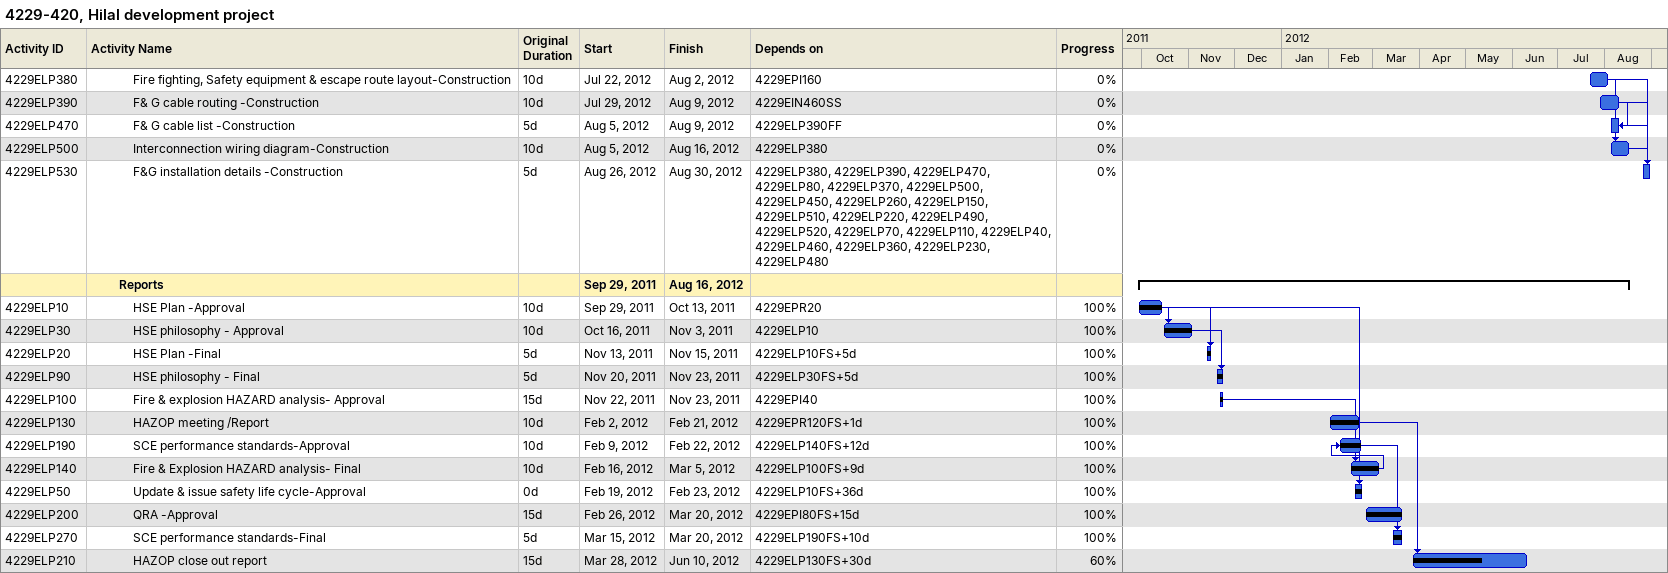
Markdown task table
4229-420, Hilal development project

| ID | Level | Task | Original duration | Start | Finish | Predecessors | % complete |
|---|---|---|---|---|---|---|---|
| 4229ELP380 | 4 | Fire fighting, Safety equipment & escape route layout-Construction | 10d | 2012-07-22 | 2012-08-02 | 4229EPI160 | 0 |
| 4229ELP390 | 4 | F& G cable routing -Construction | 10d | 2012-07-29 | 2012-08-09 | 4229EIN460SS | 0 |
| 4229ELP470 | 4 | F& G cable list -Construction | 5d | 2012-08-05 | 2012-08-09 | 4229ELP390FF | 0 |
| 4229ELP500 | 4 | Interconnection wiring diagram-Construction | 10d | 2012-08-05 | 2012-08-16 | 4229ELP380 | 0 |
| 4229ELP530 | 4 | F&G installation details -Construction | 5d | 2012-08-26 | 2012-08-30 | 4229ELP380, 4229ELP390, 4229ELP470, 4229ELP80, 4229ELP370, 4229ELP500, 4229ELP450, 4229ELP260, 4229ELP150, 4229ELP510, 4229ELP220, 4229ELP490, 4229ELP520, 4229ELP70, 4229ELP110, 4229ELP40, 4229ELP460, 4229ELP360, 4229ELP230, 4229ELP480 | 0 |
|  | 3 | **Reports** |  | 2011-09-29 | 2012-08-16 |  |  |
| 4229ELP10 | 4 | HSE Plan -Approval | 10d | 2011-09-29 | 2011-10-13 | 4229EPR20 | 100 |
| 4229ELP30 | 4 | HSE philosophy - Approval | 10d | 2011-10-16 | 2011-11-03 | 4229ELP10 | 100 |
| 4229ELP20 | 4 | HSE Plan -Final | 5d | 2011-11-13 | 2011-11-15 | 4229ELP10FS+5d | 100 |
| 4229ELP90 | 4 | HSE philosophy - Final | 5d | 2011-11-20 | 2011-11-23 | 4229ELP30FS+5d | 100 |
| 4229ELP100 | 4 | Fire & explosion HAZARD analysis- Approval | 15d | 2011-11-22 | 2011-11-23 | 4229EPI40 | 100 |
| 4229ELP130 | 4 | HAZOP meeting /Report | 10d | 2012-02-02 | 2012-02-21 | 4229EPR120FS+1d | 100 |
| 4229ELP190 | 4 | SCE performance standards-Approval | 10d | 2012-02-09 | 2012-02-22 | 4229ELP140FS+12d | 100 |
| 4229ELP140 | 4 | Fire & Explosion HAZARD analysis- Final | 10d | 2012-02-16 | 2012-03-05 | 4229ELP100FS+9d | 100 |
| 4229ELP50 | 4 | Update & issue safety life cycle-Approval | 0d | 2012-02-19 | 2012-02-23 | 4229ELP10FS+36d | 100 |
| 4229ELP200 | 4 | QRA -Approval | 15d | 2012-02-26 | 2012-03-20 | 4229EPI80FS+15d | 100 |
| 4229ELP270 | 4 | SCE performance standards-Final | 5d | 2012-03-15 | 2012-03-20 | 4229ELP190FS+10d | 100 |
| 4229ELP210 | 4 | HAZOP close out report | 15d | 2012-03-28 | 2012-06-10 | 4229ELP130FS+30d | 60 |
